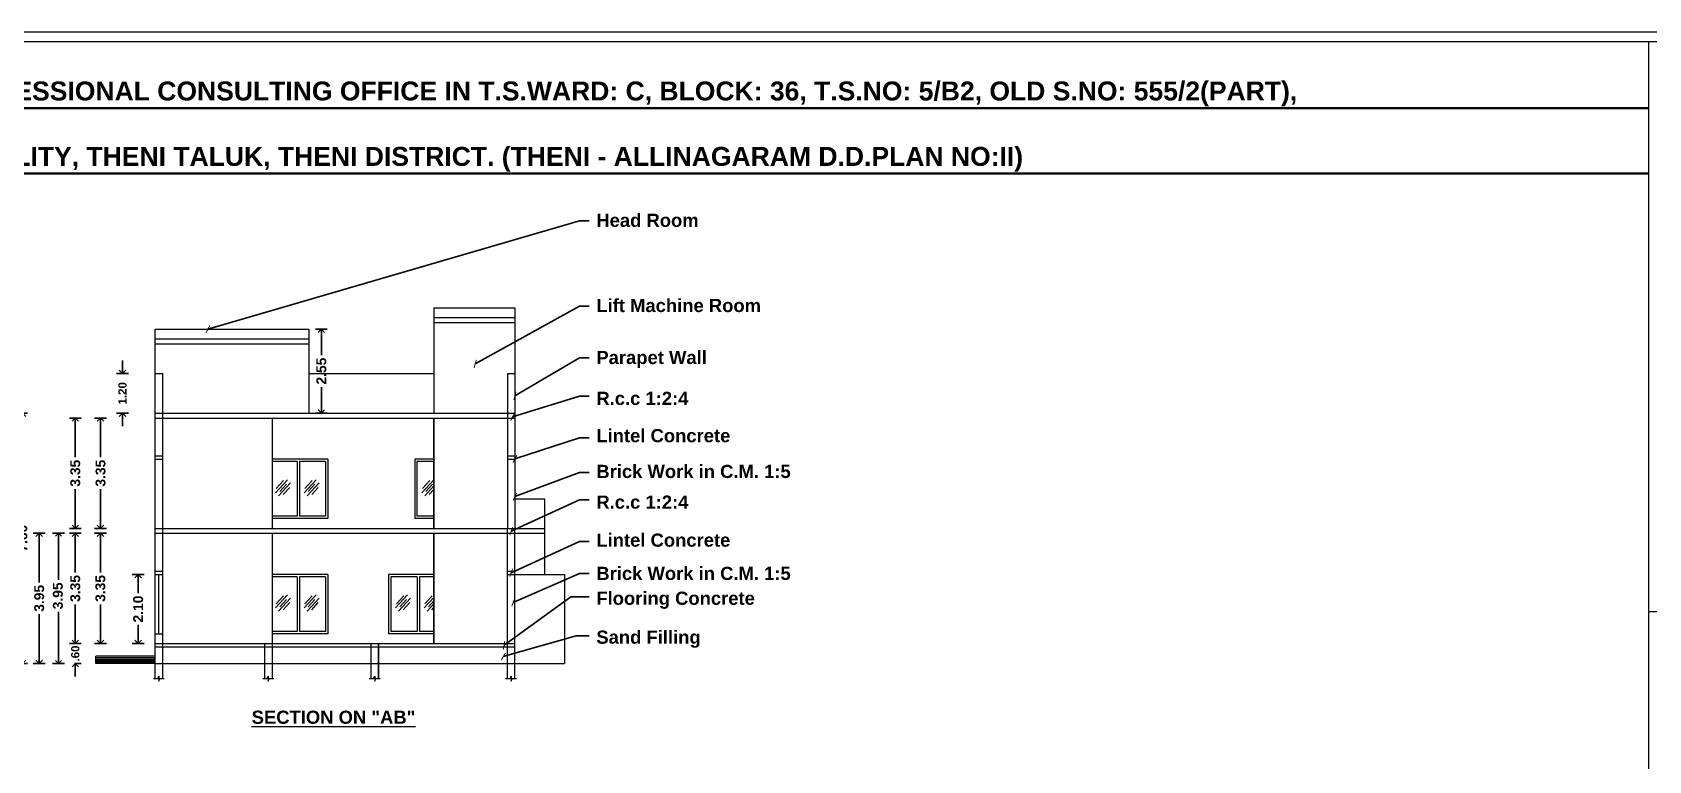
# Model space of a CAD drawing. Header units: metres. Extents: x -1558670 to -1556515, y 43632 to 45317.
# Drawn here: x -1558163.9 to -1558114.85, y 44097.1 to 44119.22 of the extents above; entities that cross this region are included whole.
import ezdxf

# ---------------------------------------------------------------- set-up
doc = ezdxf.new("R2010")
doc.units = ezdxf.units.M
doc.header["$LTSCALE"] = 750
doc.header["$MEASUREMENT"] = 0
doc.header["$PDMODE"] = 35
doc.header["$PDSIZE"] = 50
doc.layers.get('0').update_dxf_attribs({"lineweight": 5})
doc.layers.get('Defpoints').update_dxf_attribs({"lineweight": 0})
doc.layers.add('AR_WALL', color=7, linetype='Continuous', lineweight=40)
for name, color, linetype in [('BLK_1_FLR_0_REGULAR_ROOM', 7, 'Continuous'), ('BLK_1_FLR_0_WATER_CLOSET_HT', 1, 'Continuous'), ('BLK_1_FLR_1_REGULAR_ROOM', 7, 'Continuous'), ('BLK_1_HT_OF_BLDG', 5, 'Continuous'), ('BLK_1_OPEN_STAIR', 1, 'Continuous'), ('BLK_1_PARAPET_HT', 233, 'Continuous'), ('BLK_1_PLINTH_HEIGHT', 7, 'Continuous'), ('BLK_1_PORTICO_1', 7, 'Continuous'), ('BLK_1_SHADE_OVERHANG', 7, 'Continuous'), ('BLK_1_STAIR_HEADROOM', 55, 'Continuous')]:
    doc.layers.add(name, color=color, linetype=linetype)
doc.styles.add('Ar Bold', font='arialbd.ttf', dxfattribs={"height": 0.5})
doc.styles.get("Standard").update_dxf_attribs({"font": 'arial.ttf'})
doc.dimstyles.get("Standard").update_dxf_attribs({"dimtxt": 0.18, "dimasz": 0.18, "dimexe": 0.18, "dimexo": 0.0625, "dimgap": 0.09, "dimtad": 1, "dimtih": 1, "dimtoh": 1, "dimdec": 4, "dimzin": 0, "dimdsep": 46, "dimtxsty": 'Standard', "dimblk": 'ARCHTICK', "dimcen": 0.09, "dimadec": 0, "dimazin": 0, "dimtfac": 1, "dimtdec": 4, "dimtofl": 0, "dimtmove": 0, "dimatfit": 3, "dimldrblk": 'ARCHTICK', "dimfxl": 0, "dimtolj": 1, "dimtzin": 0, "dimarcsym": 0})
doc.dimstyles.new('~Side open', dxfattribs={"dimtxt": 0.5, "dimasz": 0.18, "dimexe": 0.18, "dimexo": 0.0625, "dimgap": 0.09, "dimtad": 1, "dimzin": 4, "dimdsep": 46, "dimtxsty": 'Ar Bold', "dimblk": 'OPEN90', "dimcen": 0.09, "dimse1": 1, "dimse2": 1, "dimclrd": 252, "dimclrt": 256, "dimadec": 0, "dimazin": 0, "dimtfac": 1, "dimtix": 1, "dimtofl": 0, "dimtmove": 2, "dimatfit": 0, "dimfxl": 0, "dimtzin": 0, "dimarcsym": 0})

# ---------------------------------------------------------------- blocks, each defined once
blk = doc.blocks.new('_ArchTick')
at = {"color": 0, "linetype": 'ByBlock', "const_width": 0.15}
blk.add_lwpolyline([(-0.5, -0.5), (0.5, 0.5)], dxfattribs=at)
blk = doc.blocks.new('_Open90')
at = {"layer": 'AR_WALL', "color": 0, "lineweight": -2}
for p, q in [((0, 0), (-1, 0)), ((-0.5, 0.5), (0, 0)), ((0, 0), (-0.5, -0.5))]:
    blk.add_line(p, q, dxfattribs=at)
blk = doc.blocks.new('*D14')
at = {"layer": 'BLK_1_PLINTH_HEIGHT', "color": 7, "lineweight": -2}
for p, q in [((-1558162.598043633, 44100.85772767451), (-1558162.598043633, 44101.05772767451)), ((-1558162.598043633, 44099.85772767452), (-1558162.598043633, 44099.65772767452))]:
    blk.add_line(p, q, dxfattribs=at)
at = {"layer": 'BLK_1_PLINTH_HEIGHT', "color": 0, "lineweight": -2}
for p, q in [((-1558162.609077382, 44100.65772767452), (-1558162.418043634, 44100.65772767452)), ((-1558162.609077382, 44100.05772767452), (-1558162.418043634, 44100.05772767452))]:
    blk.add_line(p, q, dxfattribs=at)
at = {"layer": 'Defpoints', "color": 0}
for p in [(-1558162.671577381, 44100.65772767452), (-1558162.598043633, 44100.65772767452), (-1558162.671577381, 44100.05772767452)]:
    blk.add_point(p, dxfattribs=at)
at = {"layer": 'BLK_1_PLINTH_HEIGHT', "color": 7, "lineweight": -2, "xscale": 0.2, "yscale": 0.2, "zscale": 0.2}
for p, rotation in [((-1558162.598043633, 44100.65772767452), 270), ((-1558162.598043633, 44100.05772767452), 90)]:
    blk.add_blockref('_Open90', p, dxfattribs=dict(at, rotation=rotation))
at = {"layer": 'BLK_1_PLINTH_HEIGHT', "insert": (-1558162.598043633, 44100.35772767426), "char_height": 0.5, "width": 0.4432128240109141, "attachment_point": 5, "rotation": 90, "style": 'Ar Bold'}
blk.add_mtext('{\\H0.5x;\\C7;.60}', dxfattribs=at)
blk = doc.blocks.new('*D15')
at = {"layer": 'BLK_1_HT_OF_BLDG', "color": 0, "lineweight": -2}
for p, q in [((-1558164.054043922, 44107.65772767451), (-1558164.384043922, 44107.65772767451)), ((-1558164.054043922, 44100.05772767451), (-1558164.384043922, 44100.05772767451))]:
    blk.add_line(p, q, dxfattribs=at)
at = {"layer": 'BLK_1_HT_OF_BLDG', "color": 5, "lineweight": -2}
for p, q in [((-1558164.204043922, 44107.45772767452), (-1558164.204043922, 44104.3363361329)), ((-1558164.204043922, 44100.25772767451), (-1558164.204043922, 44103.37911921613))]:
    blk.add_line(p, q, dxfattribs=at)
at = {"layer": 'Defpoints', "color": 0}
for p in [(-1558164.204043922, 44107.65772767451), (-1558160.175177561, 44107.65772767451), (-1558160.175177561, 44100.05772767451)]:
    blk.add_point(p, dxfattribs=at)
at = {"layer": 'BLK_1_HT_OF_BLDG', "color": 5, "lineweight": -2, "xscale": 0.2, "yscale": 0.2, "zscale": 0.2}
for p, rotation in [((-1558164.204043922, 44107.65772767451), 90), ((-1558164.204043922, 44100.05772767451), 270)]:
    blk.add_blockref('_Open90', p, dxfattribs=dict(at, rotation=rotation))
at = {"layer": 'BLK_1_HT_OF_BLDG', "insert": (-1558164.204043922, 44103.85772767426), "char_height": 0.5, "attachment_point": 5, "rotation": 90, "style": 'Ar Bold'}
blk.add_mtext('{\\H0.6x;7.60}', dxfattribs=at)
blk = doc.blocks.new('*D29')
at = {"layer": 'BLK_1_OPEN_STAIR', "color": 0, "lineweight": -2}
for p, q in [((-1558162.926481777, 44104.00772767452), (-1558163.286481777, 44104.00772767452)), ((-1558162.926481777, 44100.05772767452), (-1558163.286481777, 44100.05772767452))]:
    blk.add_line(p, q, dxfattribs=at)
at = {"layer": 'BLK_1_OPEN_STAIR', "color": 7, "lineweight": -2}
for p, q in [((-1558163.106481777, 44103.82772767452), (-1558163.106481777, 44102.59134977547)), ((-1558163.106481777, 44100.23772767452), (-1558163.106481777, 44101.62410557357))]:
    blk.add_line(p, q, dxfattribs=at)
at = {"layer": 'Defpoints', "color": 0}
for p in [(-1558163.106481777, 44104.00772767452), (-1558159.945177561, 44104.00772767452), (-1558159.945177561, 44100.05772767452)]:
    blk.add_point(p, dxfattribs=at)
at = {"layer": 'BLK_1_OPEN_STAIR', "color": 7, "lineweight": -2, "xscale": 0.18, "yscale": 0.18, "zscale": 0.18}
for p, rotation in [((-1558163.106481777, 44104.00772767452), 90), ((-1558163.106481777, 44100.05772767452), 270)]:
    blk.add_blockref('_Open90', p, dxfattribs=dict(at, rotation=rotation))
at = {"layer": 'BLK_1_OPEN_STAIR', "insert": (-1558163.12595353, 44102.10772767427), "char_height": 0.5, "attachment_point": 5, "rotation": 90, "style": 'Ar Bold'}
blk.add_mtext('{\\H0.6x;\\C7;3.95}', dxfattribs=at)
blk = doc.blocks.new('*D140')
at = {"layer": 'BLK_1_PORTICO_1', "color": 0, "lineweight": -2}
for p, q in [((-1558163.513203117, 44104.00772767452), (-1558163.873203117, 44104.00772767452)), ((-1558163.513203117, 44100.05772767452), (-1558163.873203117, 44100.05772767452))]:
    blk.add_line(p, q, dxfattribs=at)
at = {"layer": 'BLK_1_PORTICO_1', "color": 3, "lineweight": -2}
for p, q in [((-1558163.693203117, 44103.80772767453), (-1558163.693203117, 44102.51634977547)), ((-1558163.693203117, 44100.25772767452), (-1558163.693203117, 44101.54910557356))]:
    blk.add_line(p, q, dxfattribs=at)
at = {"layer": 'Defpoints', "color": 0}
for p in [(-1558158.618039703, 44104.00772767452), (-1558163.693203117, 44100.05772767452), (-1558158.618039703, 44100.05772767452)]:
    blk.add_point(p, dxfattribs=at)
at = {"layer": 'BLK_1_PORTICO_1', "color": 3, "lineweight": -2, "xscale": 0.2, "yscale": 0.2, "zscale": 0.2}
for p, rotation in [((-1558163.693203117, 44104.00772767452), 90), ((-1558163.693203117, 44100.05772767452), 270)]:
    blk.add_blockref('_Open90', p, dxfattribs=dict(at, rotation=rotation))
at = {"layer": 'BLK_1_PORTICO_1', "insert": (-1558163.693203117, 44102.03272767427), "char_height": 0.5, "attachment_point": 5, "rotation": 90, "style": 'Ar Bold'}
blk.add_mtext('{\\H0.6x;\\C3;3.95}', dxfattribs=at)
blk = doc.blocks.new('*D141')
at = {"layer": 'BLK_1_FLR_0_REGULAR_ROOM', "color": 0, "lineweight": -2}
for p, q in [((-1558162.418043633, 44104.00772767452), (-1558162.778043633, 44104.00772767452)), ((-1558162.418043633, 44100.65772767452), (-1558162.778043633, 44100.65772767452))]:
    blk.add_line(p, q, dxfattribs=at)
at = {"layer": 'BLK_1_FLR_0_REGULAR_ROOM', "color": 2, "lineweight": -2}
for p, q in [((-1558162.598043633, 44103.80772767452), (-1558162.598043633, 44102.81634977547)), ((-1558162.598043633, 44100.85772767451), (-1558162.598043633, 44101.84910557356))]:
    blk.add_line(p, q, dxfattribs=at)
at = {"layer": 'Defpoints', "color": 0}
for p in [(-1558156.625177561, 44104.00772767452), (-1558162.598043633, 44100.65772767452), (-1558156.625177561, 44100.65772767452)]:
    blk.add_point(p, dxfattribs=at)
at = {"layer": 'BLK_1_FLR_0_REGULAR_ROOM', "color": 2, "lineweight": -2, "xscale": 0.2, "yscale": 0.2, "zscale": 0.2}
for p, rotation in [((-1558162.598043633, 44104.00772767452), 90), ((-1558162.598043633, 44100.65772767452), 270)]:
    blk.add_blockref('_Open90', p, dxfattribs=dict(at, rotation=rotation))
at = {"layer": 'BLK_1_FLR_0_REGULAR_ROOM', "insert": (-1558162.598043633, 44102.33272767426), "char_height": 0.5, "attachment_point": 5, "rotation": 90, "style": 'Ar Bold'}
blk.add_mtext('{\\H0.6x;\\C2;3.35}', dxfattribs=at)
blk = doc.blocks.new('*D142')
at = {"layer": 'BLK_1_SHADE_OVERHANG', "color": 0, "lineweight": -2}
for p, q in [((-1558160.509535212, 44102.75772767452), (-1558160.869535212, 44102.75772767452)), ((-1558160.509535212, 44100.65772767452), (-1558160.869535212, 44100.65772767452))]:
    blk.add_line(p, q, dxfattribs=at)
at = {"layer": 'BLK_1_SHADE_OVERHANG', "color": 3, "lineweight": -2}
for p, q in [((-1558160.689535212, 44102.55772767452), (-1558160.689535212, 44102.1900196254)), ((-1558160.689535212, 44100.85772767451), (-1558160.689535212, 44101.22543572363))]:
    blk.add_line(p, q, dxfattribs=at)
at = {"layer": 'Defpoints', "color": 0}
for p in [(-1558160.689535212, 44102.75772767452), (-1558160.175177561, 44102.75772767452), (-1558160.175177561, 44100.65772767452)]:
    blk.add_point(p, dxfattribs=at)
at = {"layer": 'BLK_1_SHADE_OVERHANG', "color": 3, "lineweight": -2, "xscale": 0.2, "yscale": 0.2, "zscale": 0.2}
for p, rotation in [((-1558160.689535212, 44102.75772767452), 90), ((-1558160.689535212, 44100.65772767452), 270)]:
    blk.add_blockref('_Open90', p, dxfattribs=dict(at, rotation=rotation))
at = {"layer": 'BLK_1_SHADE_OVERHANG', "insert": (-1558160.689535212, 44101.70772767426), "char_height": 0.5, "attachment_point": 5, "rotation": 90, "style": 'Ar Bold'}
blk.add_mtext('{\\H0.6x;\\C3;2.10}', dxfattribs=at)
blk = doc.blocks.new('*D143')
at = {"layer": 'BLK_1_FLR_0_WATER_CLOSET_HT', "color": 0, "lineweight": -2}
for p, q in [((-1558161.656308225, 44104.00772767452), (-1558162.016308225, 44104.00772767452)), ((-1558161.656308225, 44100.65772767452), (-1558162.016308225, 44100.65772767452))]:
    blk.add_line(p, q, dxfattribs=at)
at = {"layer": 'BLK_1_FLR_0_WATER_CLOSET_HT', "color": 2, "lineweight": -2}
for p, q in [((-1558161.836308226, 44103.80772767452), (-1558161.836308226, 44102.81634977547)), ((-1558161.836308226, 44100.85772767451), (-1558161.836308226, 44101.84910557356))]:
    blk.add_line(p, q, dxfattribs=at)
at = {"layer": 'Defpoints', "color": 0}
for p in [(-1558155.863442153, 44104.00772767452), (-1558161.836308226, 44100.65772767452), (-1558155.863442153, 44100.65772767452)]:
    blk.add_point(p, dxfattribs=at)
at = {"layer": 'BLK_1_FLR_0_WATER_CLOSET_HT', "color": 2, "lineweight": -2, "xscale": 0.2, "yscale": 0.2, "zscale": 0.2}
for p, rotation in [((-1558161.836308226, 44104.00772767452), 90), ((-1558161.836308226, 44100.65772767452), 270)]:
    blk.add_blockref('_Open90', p, dxfattribs=dict(at, rotation=rotation))
at = {"layer": 'BLK_1_FLR_0_WATER_CLOSET_HT', "color": 2, "insert": (-1558161.836308226, 44102.33272767426), "char_height": 0.5, "attachment_point": 5, "rotation": 90, "style": 'Ar Bold'}
blk.add_mtext('{\\H0.6x;\\C2;3.35}', dxfattribs=at)
blk = doc.blocks.new('*D144')
at = {"layer": 'BLK_1_PARAPET_HT', "color": 233, "lineweight": -2}
for p, q in [((-1558161.167239774, 44109.0577276745), (-1558161.167239774, 44109.2577276745)), ((-1558161.167239774, 44107.45772767452), (-1558161.167239774, 44107.25772767452))]:
    blk.add_line(p, q, dxfattribs=at)
at = {"layer": 'BLK_1_PARAPET_HT', "color": 0, "lineweight": -2}
for p, q in [((-1558160.987239773, 44108.85772767451), (-1558161.347239773, 44108.85772767451)), ((-1558160.987239773, 44107.65772767451), (-1558161.347239773, 44107.65772767451))]:
    blk.add_line(p, q, dxfattribs=at)
at = {"layer": 'Defpoints', "color": 0}
for p in [(-1558161.167239774, 44108.85772767451), (-1558160.175177561, 44108.85772767451), (-1558160.175177561, 44107.65772767451)]:
    blk.add_point(p, dxfattribs=at)
at = {"layer": 'BLK_1_PARAPET_HT', "color": 233, "lineweight": -2, "xscale": 0.2, "yscale": 0.2, "zscale": 0.2}
for p, rotation in [((-1558161.167239774, 44108.85772767451), 270), ((-1558161.167239774, 44107.65772767451), 90)]:
    blk.add_blockref('_Open90', p, dxfattribs=dict(at, rotation=rotation))
at = {"layer": 'BLK_1_PARAPET_HT', "insert": (-1558161.167239774, 44108.25772767426), "char_height": 0.5, "attachment_point": 5, "rotation": 90, "style": 'Ar Bold'}
blk.add_mtext('{\\H0.5x;1.20}', dxfattribs=at)
blk = doc.blocks.new('*D145')
at = {"layer": 'BLK_1_FLR_1_REGULAR_ROOM', "color": 0, "lineweight": -2}
for p, q in [((-1558162.418043633, 44107.50772767451), (-1558162.778043633, 44107.50772767451)), ((-1558162.418043633, 44104.15772767451), (-1558162.778043633, 44104.15772767451))]:
    blk.add_line(p, q, dxfattribs=at)
at = {"layer": 'BLK_1_FLR_1_REGULAR_ROOM', "color": 2, "lineweight": -2}
for p, q in [((-1558162.598043633, 44107.30772767451), (-1558162.598043633, 44106.31634977546)), ((-1558162.598043633, 44104.35772767451), (-1558162.598043633, 44105.34910557356))]:
    blk.add_line(p, q, dxfattribs=at)
at = {"layer": 'Defpoints', "color": 0}
for p in [(-1558162.598043633, 44107.50772767451), (-1558159.945177561, 44107.50772767451), (-1558159.945177561, 44104.15772767451)]:
    blk.add_point(p, dxfattribs=at)
at = {"layer": 'BLK_1_FLR_1_REGULAR_ROOM', "color": 2, "lineweight": -2, "xscale": 0.2, "yscale": 0.2, "zscale": 0.2}
for p, rotation in [((-1558162.598043633, 44107.50772767451), 90), ((-1558162.598043633, 44104.15772767451), 270)]:
    blk.add_blockref('_Open90', p, dxfattribs=dict(at, rotation=rotation))
at = {"layer": 'BLK_1_FLR_1_REGULAR_ROOM', "insert": (-1558162.598043633, 44105.83272767425), "char_height": 0.5, "attachment_point": 5, "rotation": 90, "style": 'Ar Bold'}
blk.add_mtext('{\\H0.6x;\\C2;3.35}', dxfattribs=at)
blk = doc.blocks.new('*D146')
at = {"layer": 'BLK_1_STAIR_HEADROOM', "color": 0, "lineweight": -2}
for p, q in [((-1558155.310270547, 44110.20772767452), (-1558154.950270546, 44110.20772767452)), ((-1558155.310270547, 44107.65772767451), (-1558154.950270546, 44107.65772767451))]:
    blk.add_line(p, q, dxfattribs=at)
at = {"layer": 'BLK_1_STAIR_HEADROOM', "color": 1, "lineweight": -2}
for p, q in [((-1558155.130270546, 44110.00772767452), (-1558155.130270546, 44109.41901007562)), ((-1558155.130270546, 44107.85772767451), (-1558155.130270546, 44108.44644527342))]:
    blk.add_line(p, q, dxfattribs=at)
at = {"layer": 'Defpoints', "color": 0}
for p in [(-1558155.515177561, 44110.20772767452), (-1558155.130270546, 44110.20772767452), (-1558155.515177561, 44107.65772767451)]:
    blk.add_point(p, dxfattribs=at)
at = {"layer": 'BLK_1_STAIR_HEADROOM', "color": 1, "lineweight": -2, "xscale": 0.2, "yscale": 0.2, "zscale": 0.2}
for p, rotation in [((-1558155.130270546, 44110.20772767452), 90), ((-1558155.130270546, 44107.65772767451), 270)]:
    blk.add_blockref('_Open90', p, dxfattribs=dict(at, rotation=rotation))
at = {"layer": 'BLK_1_STAIR_HEADROOM', "color": 1, "insert": (-1558155.130270546, 44108.93272767426), "char_height": 0.5, "attachment_point": 5, "rotation": 90, "style": 'Ar Bold'}
blk.add_mtext('{\\H0.6x;\\C1;2.55}', dxfattribs=at)
blk = doc.blocks.new('*D167')
at = {"layer": 'BLK_1_FLR_0_WATER_CLOSET_HT', "color": 0, "lineweight": -2}
for p, q in [((-1558161.656308225, 44107.50772767451), (-1558162.016308225, 44107.50772767451)), ((-1558161.656308225, 44104.15772767451), (-1558162.016308225, 44104.15772767451))]:
    blk.add_line(p, q, dxfattribs=at)
at = {"layer": 'BLK_1_FLR_0_WATER_CLOSET_HT', "color": 2, "lineweight": -2}
for p, q in [((-1558161.836308226, 44107.30772767451), (-1558161.836308226, 44106.31634977546)), ((-1558161.836308226, 44104.35772767451), (-1558161.836308226, 44105.34910557356))]:
    blk.add_line(p, q, dxfattribs=at)
at = {"layer": 'Defpoints', "color": 0}
for p in [(-1558161.836308226, 44107.50772767451), (-1558159.945177561, 44107.50772767451), (-1558159.945177561, 44104.15772767451)]:
    blk.add_point(p, dxfattribs=at)
at = {"layer": 'BLK_1_FLR_0_WATER_CLOSET_HT', "color": 2, "lineweight": -2, "xscale": 0.2, "yscale": 0.2, "zscale": 0.2}
for p, rotation in [((-1558161.836308226, 44107.50772767451), 90), ((-1558161.836308226, 44104.15772767451), 270)]:
    blk.add_blockref('_Open90', p, dxfattribs=dict(at, rotation=rotation))
at = {"layer": 'BLK_1_FLR_0_WATER_CLOSET_HT', "color": 2, "insert": (-1558161.83097722, 44105.83272767425), "char_height": 0.5, "attachment_point": 5, "rotation": 90, "style": 'Ar Bold'}
blk.add_mtext('{\\H0.6x;3.35}', dxfattribs=at)

msp = doc.modelspace()

# ---------------------------------------------------------------- linework, layer by layer
at = {"color": 5}
for p, q in [((-1558114.84609171, 44055.47454257013), (-1558114.84609171, 44118.92634268769)), ((-1558114.84609171, 44101.62912484028), (-1558089.624608111, 44101.62912484028))]:
    msp.add_line(p, q, dxfattribs=at)
at = {"color": 6}
for p, q in [((-1558188.166637593, 44116.94022027862), (-1558114.84609171, 44116.94022027862)), ((-1558188.166637593, 44116.90589097716), (-1558114.84609171, 44116.90589097716)), ((-1558188.166637593, 44114.95409786956), (-1558114.84609171, 44114.95409786956)), ((-1558188.166637593, 44114.9197685681), (-1558114.84609171, 44114.9197685681))]:
    msp.add_line(p, q, dxfattribs=at)
for p, q in [((-1558151.714593571, 44110.85772767451), (-1558149.254593571, 44110.85772767451)), ((-1558151.714593571, 44110.85772767451), (-1558151.714593571, 44107.65772767451)), ((-1558151.714593571, 44110.55772767451), (-1558149.254593571, 44110.55772767451)), ((-1558149.254593571, 44110.85772767451), (-1558149.254593571, 44104.15772767451)), ((-1558160.175177561, 44099.59772767452), (-1558160.175177561, 44110.20772767452)), ((-1558160.175177561, 44110.20772767452), (-1558155.515177561, 44110.20772767452)), ((-1558155.515177561, 44110.20772767452), (-1558155.515177561, 44107.65772767451)), ((-1558151.714593571, 44110.40772767451), (-1558149.254593571, 44110.40772767451)), ((-1558160.175177561, 44109.90772767451), (-1558155.515177561, 44109.90772767451)), ((-1558160.175177561, 44109.75772767452), (-1558155.515177561, 44109.75772767452)), ((-1558160.175177561, 44108.85772767451), (-1558159.945177561, 44108.85772767451)), ((-1558159.945177561, 44099.59772767452), (-1558159.945177561, 44108.85772767451)), ((-1558155.515177561, 44108.85772767451), (-1558151.714593571, 44108.85772767451)), ((-1558149.484593571, 44108.85772767451), (-1558149.254593571, 44108.85772767451)), ((-1558149.484593571, 44108.85772767451), (-1558149.484593571, 44104.15772767451)), ((-1558160.175177561, 44107.65772767451), (-1558149.254593571, 44107.65772767452)), ((-1558160.175177561, 44107.50772767451), (-1558149.254593571, 44107.50772767451)), ((-1558156.625177561, 44107.50772767451), (-1558156.625177561, 44104.15772767451)), ((-1558151.714593571, 44107.50772767451), (-1558151.714593571, 44104.15772767451)), ((-1558151.714593571, 44104.15772767451), (-1558151.714593571, 44107.50772767451)), ((-1558160.175177561, 44106.35772767451), (-1558159.945177561, 44106.35772767451)), ((-1558160.175177561, 44106.25772767452), (-1558159.945177561, 44106.25772767452)), ((-1558154.933383798, 44106.25772767452), (-1558156.625177561, 44106.25772767451)), ((-1558155.868383798, 44106.18772767452), (-1558156.625177561, 44106.18772767453)), ((-1558155.868383798, 44106.18772767452), (-1558155.868383798, 44104.52772767452)), ((-1558155.003383798, 44106.18772767452), (-1558155.798383798, 44106.18772767452)), ((-1558155.798383798, 44106.18772767452), (-1558155.798383798, 44104.52772767452)), ((-1558155.003383798, 44106.18772767452), (-1558155.003383798, 44104.52772767452)), ((-1558154.933383798, 44106.25772767452), (-1558154.933383798, 44104.45772767451)), ((-1558151.714593571, 44106.25772767452), (-1558152.298383798, 44106.25772767452)), ((-1558152.298383798, 44106.25772767452), (-1558152.298383798, 44104.45772767451)), ((-1558151.714593571, 44106.18772767453), (-1558152.228383798, 44106.18772767452)), ((-1558152.228383798, 44106.18772767452), (-1558152.228383798, 44104.52772767452)), ((-1558149.484593571, 44106.35772767451), (-1558149.254593571, 44106.35772767451)), ((-1558149.484593571, 44106.25772767452), (-1558149.254593571, 44106.25772767452)), ((-1558149.254593571, 44105.05772767452), (-1558148.354593571, 44105.05772767452)), ((-1558148.354593571, 44105.05772767452), (-1558148.354593571, 44104.15772767451)), ((-1558148.354593571, 44105.05772767451), (-1558148.354593571, 44102.75772767452)), ((-1558155.868383798, 44104.52772767452), (-1558156.625177561, 44104.52772767452)), ((-1558154.933383798, 44104.45772767451), (-1558156.625177561, 44104.45772767451)), ((-1558154.933383798, 44104.45772767451), (-1558156.625177561, 44104.45772767451)), ((-1558155.003383798, 44104.52772767452), (-1558155.798383798, 44104.52772767452)), ((-1558151.714593571, 44104.45772767451), (-1558152.298383798, 44104.45772767451)), ((-1558151.714593571, 44104.52772767452), (-1558152.228383798, 44104.52772767452)), ((-1558160.175177561, 44104.15772767451), (-1558148.354593571, 44104.15772767451)), ((-1558160.175177561, 44104.00772767452), (-1558148.354593571, 44104.00772767452)), ((-1558156.625177561, 44104.00772767452), (-1558156.625177561, 44100.65772767452)), ((-1558151.714593571, 44100.65772767452), (-1558151.714593571, 44104.00772767452)), ((-1558151.714593571, 44104.00772767452), (-1558151.714593571, 44100.65772767452)), ((-1558149.484593571, 44099.59772767452), (-1558149.484593571, 44104.15772767451)), ((-1558149.254593571, 44099.59772767452), (-1558149.254593571, 44104.15772767451)), ((-1558160.175177561, 44102.85772767451), (-1558159.945177561, 44102.85772767451)), ((-1558160.175177561, 44102.75772767452), (-1558159.945177561, 44102.75772767452)), ((-1558160.060177561, 44100.95772767451), (-1558160.060177561, 44102.75772767452)), ((-1558154.933383798, 44102.75772767452), (-1558156.625177561, 44102.75772767452)), ((-1558155.868383798, 44102.68772767452), (-1558156.625177561, 44102.68772767452)), ((-1558155.868383798, 44102.68772767452), (-1558155.868383798, 44101.02772767452)), ((-1558155.003383798, 44102.68772767452), (-1558155.798383798, 44102.68772767452)), ((-1558155.798383798, 44102.68772767452), (-1558155.798383798, 44101.02772767452)), ((-1558155.003383798, 44102.68772767452), (-1558155.003383798, 44101.02772767452)), ((-1558154.933383798, 44102.75772767452), (-1558154.933383798, 44100.95772767451)), ((-1558151.714593571, 44102.75772767452), (-1558153.089885566, 44102.75772767452)), ((-1558153.089885566, 44102.75772767452), (-1558153.089885566, 44100.95772767451)), ((-1558152.224885566, 44102.68772767452), (-1558153.019885566, 44102.68772767452)), ((-1558153.019885566, 44102.68772767452), (-1558153.019885566, 44101.02772767452)), ((-1558152.224885566, 44102.68772767452), (-1558152.224885566, 44101.02772767452)), ((-1558151.714593571, 44102.68772767452), (-1558152.154885566, 44102.68772767452)), ((-1558152.154885566, 44102.68772767452), (-1558152.154885566, 44101.02772767452)), ((-1558149.484593571, 44102.85772767451), (-1558149.254593571, 44102.85772767451)), ((-1558149.484593571, 44102.75772767452), (-1558149.254593571, 44102.75772767452)), ((-1558149.254593571, 44102.75772767452), (-1558147.754593022, 44102.75772767452)), ((-1558147.754593022, 44102.75772767452), (-1558147.754593022, 44100.05772767451)), ((-1558160.175177561, 44100.95772767451), (-1558159.945177561, 44100.95772767451)), ((-1558155.868383798, 44101.02772767452), (-1558156.625177561, 44101.02772767452)), ((-1558154.933383798, 44100.95772767451), (-1558156.625177561, 44100.95772767451)), ((-1558155.003383798, 44101.02772767452), (-1558155.798383798, 44101.02772767452)), ((-1558151.714593571, 44100.95772767451), (-1558153.089885566, 44100.95772767451)), ((-1558152.224885566, 44101.02772767452), (-1558153.019885566, 44101.02772767452)), ((-1558151.714593571, 44101.02772767452), (-1558152.154885566, 44101.02772767452)), ((-1558161.975177561, 44100.05772767451), (-1558161.975177561, 44100.27772767452)), ((-1558160.175177561, 44100.27772767452), (-1558161.975177561, 44100.27772767452)), ((-1558160.175177561, 44100.65772767452), (-1558149.254593571, 44100.65772767452)), ((-1558160.175177561, 44100.55772767451), (-1558149.254593571, 44100.55772767451)), ((-1558156.855177561, 44100.65772767452), (-1558156.855177561, 44099.59772767452)), ((-1558156.625177561, 44100.65772767452), (-1558156.625177561, 44099.59772767452)), ((-1558153.625177561, 44100.65772767452), (-1558153.625177561, 44099.59772767452)), ((-1558153.395177561, 44099.59772767452), (-1558153.395177561, 44100.65772767452)), ((-1558153.395177561, 44100.65772767452), (-1558153.395177561, 44099.59772767452)), ((-1558160.175177561, 44100.22772767452), (-1558161.975177561, 44100.22772767452)), ((-1558160.175177561, 44100.17772767452), (-1558161.975177561, 44100.17772767452)), ((-1558160.175177561, 44100.14772767452), (-1558161.975177561, 44100.14772767452)), ((-1558160.175177561, 44100.11772767452), (-1558161.975177561, 44100.11772767452)), ((-1558160.175177561, 44100.08772767452), (-1558161.975177561, 44100.08772767452)), ((-1558160.175177561, 44100.05772767451), (-1558161.975177561, 44100.05772767451)), ((-1558160.175177561, 44100.05772767452), (-1558148.354593571, 44100.0577276745)), ((-1558148.354593571, 44100.05772767451), (-1558147.754593022, 44100.05772767451))]:
    msp.add_line(p, q)
at = {"color": 8}
for p, q in [((-1558156.519333187, 44105.24027427972), (-1558156.156171198, 44105.63577093297)), ((-1558155.654333187, 44105.24027427972), (-1558155.291171198, 44105.63577093297)), ((-1558152.084333187, 44105.24027427972), (-1558151.721171198, 44105.63577093297)), ((-1558156.497723703, 44105.36414427021), (-1558156.275062569, 44105.60663036598)), ((-1558156.428020905, 44105.14682942576), (-1558156.064858916, 44105.54232607903)), ((-1558156.391325086, 44105.27822929021), (-1558156.191733648, 44105.4955916463)), ((-1558156.289388991, 44105.18462719622), (-1558156.089797554, 44105.4019895523)), ((-1558155.632723702, 44105.36414427021), (-1558155.41006257, 44105.60663036598)), ((-1558155.563020905, 44105.14682942576), (-1558155.199858916, 44105.54232607903)), ((-1558155.526325086, 44105.27822929021), (-1558155.326733648, 44105.4955916463)), ((-1558155.424388991, 44105.18462719622), (-1558155.224797554, 44105.4019895523)), ((-1558152.062723702, 44105.36414427021), (-1558151.840062569, 44105.60663036598)), ((-1558151.993020905, 44105.14682942576), (-1558151.714593571, 44105.45004694922)), ((-1558151.956325086, 44105.27822929021), (-1558151.756733648, 44105.4955916463)), ((-1558151.854388991, 44105.18462719622), (-1558151.714593571, 44105.33686950854)), ((-1558156.519333187, 44101.74027427972), (-1558156.156171198, 44102.13577093297)), ((-1558156.497723703, 44101.86414427021), (-1558156.275062569, 44102.10663036598)), ((-1558156.428020905, 44101.64682942576), (-1558156.064858916, 44102.04232607903)), ((-1558156.391325086, 44101.77822929021), (-1558156.191733648, 44101.9955916463)), ((-1558156.289388991, 44101.68462719622), (-1558156.089797554, 44101.9019895523)), ((-1558155.654333187, 44101.74027427972), (-1558155.291171198, 44102.13577093297)), ((-1558155.632723702, 44101.86414427021), (-1558155.41006257, 44102.10663036598)), ((-1558155.563020905, 44101.64682942576), (-1558155.199858916, 44102.04232607903)), ((-1558155.526325086, 44101.77822929021), (-1558155.326733648, 44101.9955916463)), ((-1558155.424388991, 44101.68462719622), (-1558155.224797554, 44101.9019895523)), ((-1558152.875834955, 44101.74027427972), (-1558152.512672966, 44102.13577093297)), ((-1558152.85422547, 44101.86414427021), (-1558152.631564337, 44102.10663036598)), ((-1558152.784522673, 44101.64682942576), (-1558152.421360684, 44102.04232607903)), ((-1558152.747826854, 44101.77822929021), (-1558152.548235416, 44101.9955916463)), ((-1558152.645890759, 44101.68462719622), (-1558152.446299322, 44101.9019895523)), ((-1558152.010834955, 44101.74027427972), (-1558151.714593571, 44102.06289195304)), ((-1558151.98922547, 44101.86414427021), (-1558151.766564337, 44102.10663036598)), ((-1558151.919522673, 44101.64682942576), (-1558151.714593571, 44101.87000469345)), ((-1558151.882826854, 44101.77822929021), (-1558151.714593571, 44101.96144147203)), ((-1558151.780890759, 44101.68462719622), (-1558151.714593571, 44101.75682725267))]:
    msp.add_line(p, q, dxfattribs=at)
msp.add_lwpolyline([(-1558089.330962562, 44119.2199882367), (-1558188.460283142, 44119.2199882367), (-1558188.460283142, 44055.18089702111), (-1558089.330962562, 44055.18089702111)], close=True)
at = {"color": 5}
msp.add_lwpolyline([(-1558188.166637593, 44055.47454257013), (-1558089.624608111, 44055.47454257013), (-1558089.624608111, 44118.92634268769), (-1558188.166637593, 44118.92634268769)], close=True, dxfattribs=at)
for points in [[(-1558160.229358015, 44099.59772767452), (-1558160.093224447, 44099.59772767452), (-1558160.061447773, 44099.66868127113), (-1558160.061447773, 44099.52206374033), (-1558160.031288631, 44099.59772767452), (-1558159.896772595, 44099.59772767452)], [(-1558156.909358015, 44099.59772767452), (-1558156.773224447, 44099.59772767452), (-1558156.741447773, 44099.66868127113), (-1558156.741447773, 44099.52206374033), (-1558156.711288631, 44099.59772767452), (-1558156.576772596, 44099.59772767452)], [(-1558153.679358015, 44099.59772767452), (-1558153.543224447, 44099.59772767452), (-1558153.511447773, 44099.66868127113), (-1558153.511447773, 44099.52206374033), (-1558153.481288631, 44099.59772767452), (-1558153.346772595, 44099.59772767452)], [(-1558149.538774024, 44099.59772767452), (-1558149.402640457, 44099.59772767452), (-1558149.370863783, 44099.66868127113), (-1558149.370863783, 44099.52206374033), (-1558149.340704641, 44099.59772767452), (-1558149.206188605, 44099.59772767452)]]:
    msp.add_lwpolyline(points)

# ---------------------------------------------------------------- texts
at = {"style": 'Ar Bold'}
for s, p in [('PLAN SHOWING THE PROPOSED CONSTRUCTION OF PROFESSIONAL CONSULTING OFFICE IN T.S.WARD: C, BLOCK: 36, T.S.NO: 5/B2, OLD S.NO: 555/2(PART), ', (-1558187.91416111, 44117.15022564813)), ('ALLINAGARAM VILLAGE, THENI - ALLINAGARAM MUNICIPALITY, THENI TALUK, THENI DISTRICT. (THENI - ALLINAGARAM D.D.PLAN NO:II)  ', (-1558187.91416111, 44115.16410323908))]:
    msp.add_text(s, height=0.5760000000000002, dxfattribs=at).set_placement(p)
at = {"color": 7, "char_height": 0.4, "style": 'Ar Bold'}
for s, insert, width, attachment_point in [('Head Room', (-1558146.784413225, 44113.71178502631), 6.804136939463327, 1), ('Lift Machine Room', (-1558146.784413225, 44111.12505645535), 6.804136939463327, 1), ('Parapet Wall', (-1558146.784413225, 44109.54704678764), 4.14152298095008, 1), ('R.c.c 1:2:4', (-1558146.784413225, 44108.30503177073), 4.14152298095008, 1), ('Lintel Concrete', (-1558146.784413225, 44107.17294906582), 4.14152298095008, 1), ('Brick Work in C.M. 1:5', (-1558146.784413225, 44106.08644235726), 7.639262025140973, 1), ('R.c.c 1:2:4', (-1558146.784413225, 44105.15503177073), 4.14152298095008, 1), ('Lintel Concrete', (-1558146.784413225, 44104.00068554864), 4.14152298095008, 1), ('Brick Work in C.M. 1:5', (-1558146.784413225, 44102.99010408609), 9.537020333546149, 1), ('Flooring Concrete', (-1558146.784413225, 44102.23533950814), 10.36371444571353, 1), ('Sand Filling', (-1558146.784413225, 44101.05444442932), 4.14152298095008, 1), ('{\\LSECTION ON "AB"}', (-1558154.761191237, 44098.62203430375), 5.345290298358674, 2)]:
    msp.add_mtext(s, dxfattribs=dict(at, insert=insert, width=width, attachment_point=attachment_point))

# ---------------------------------------------------------------- dimensions: what is measured, and where the dimension line sits
at = {"layer": 'BLK_1_FLR_0_REGULAR_ROOM', "color": 2}
dim = msp.add_aligned_dim(p1=(-1558156.625177561, 44104.00772767452), p2=(-1558156.625177561, 44100.65772767452), distance=-5.972866071853787, text='{\\H0.6x;\\C2;<>}', dimstyle='~Side open', override={"dimtxt": 1, "dimasz": 0.2, "dimtad": 0, "dimse1": 0, "dimse2": 0, "dimclrd": 2, "dimfxlon": 1}, dxfattribs=at)
dim.commit()
dim.dimension.update_dxf_attribs({"geometry": '*D141', "text_midpoint": (-1558162.598043633, 44102.33272767426)})
at = {"layer": 'BLK_1_FLR_0_WATER_CLOSET_HT', "color": 2}
dim = msp.add_linear_dim(base=(-1558161.836308226, 44107.50772767451), p1=(-1558159.945177561, 44104.15772767451), p2=(-1558159.945177561, 44107.50772767451), angle=90, text='{\\H0.6x;<>}', dimstyle='~Side open', override={"dimtxt": 1, "dimasz": 0.2, "dimtad": 0, "dimse1": 0, "dimse2": 0, "dimclrd": 2, "dimclrt": 2, "dimfxlon": 1}, dxfattribs=at)
dim.commit()
dim.dimension.update_dxf_attribs({"geometry": '*D167', "text_midpoint": (-1558161.83097722, 44105.83272767425), "dimtype": 160})
dim = msp.add_aligned_dim(p1=(-1558155.863442153, 44104.00772767452), p2=(-1558155.863442153, 44100.65772767452), distance=-5.97286607301794, text='{\\H0.6x;\\C2;<>}', dimstyle='~Side open', override={"dimtxt": 1, "dimasz": 0.2, "dimtad": 0, "dimse1": 0, "dimse2": 0, "dimclrd": 2, "dimclrt": 2, "dimfxlon": 1}, dxfattribs=at)
dim.commit()
dim.dimension.update_dxf_attribs({"geometry": '*D143', "text_midpoint": (-1558161.836308226, 44102.33272767426)})
at = {"layer": 'BLK_1_FLR_1_REGULAR_ROOM', "color": 2}
dim = msp.add_linear_dim(base=(-1558162.598043633, 44107.50772767451), p1=(-1558159.945177561, 44104.15772767451), p2=(-1558159.945177561, 44107.50772767451), angle=90, text='{\\H0.6x;\\C2;<>}', dimstyle='~Side open', override={"dimtxt": 1, "dimasz": 0.2, "dimtad": 0, "dimse1": 0, "dimse2": 0, "dimclrd": 2, "dimfxlon": 1}, dxfattribs=at)
dim.commit()
dim.dimension.update_dxf_attribs({"geometry": '*D145', "text_midpoint": (-1558162.598043633, 44105.83272767425)})
at = {"layer": 'BLK_1_HT_OF_BLDG', "color": 5}
dim = msp.add_linear_dim(base=(-1558164.204043922, 44107.65772767451), p1=(-1558160.175177561, 44100.05772767451), p2=(-1558160.175177561, 44107.65772767451), angle=90, text='{\\H0.6x;<>}', dimstyle='~Side open', override={"dimtxt": 1, "dimasz": 0.2, "dimtad": 0, "dimse1": 0, "dimse2": 0, "dimclrd": 5, "dimfxl": 0.15, "dimfxlon": 1}, dxfattribs=at)
dim.commit()
dim.dimension.update_dxf_attribs({"geometry": '*D15', "text_midpoint": (-1558164.204043922, 44103.85772767426)})
at = {"layer": 'BLK_1_OPEN_STAIR', "color": 7}
dim = msp.add_linear_dim(base=(-1558163.106481777, 44104.00772767452), p1=(-1558159.945177561, 44100.05772767452), p2=(-1558159.945177561, 44104.00772767452), angle=90, text='{\\H0.6x;\\C7;<>}', dimstyle='~Side open', override={"dimse1": 0, "dimse2": 0, "dimclrd": 7, "dimfxlon": 1}, dxfattribs=at)
dim.commit()
dim.dimension.update_dxf_attribs({"geometry": '*D29', "text_midpoint": (-1558163.12595353, 44102.10772767427), "dimtype": 161})
at = {"layer": 'BLK_1_PARAPET_HT', "color": 233}
dim = msp.add_linear_dim(base=(-1558161.167239774, 44108.85772767451), p1=(-1558160.175177561, 44107.65772767451), p2=(-1558160.175177561, 44108.85772767451), angle=90, text='{\\H0.5x;<>}', dimstyle='~Side open', override={"dimtxt": 1, "dimasz": 0.2, "dimtad": 0, "dimse1": 0, "dimse2": 0, "dimclrd": 233, "dimfxlon": 1}, dxfattribs=at)
dim.commit()
dim.dimension.update_dxf_attribs({"geometry": '*D144', "text_midpoint": (-1558161.167239774, 44108.25772767426), "dimtype": 161})
at = {"layer": 'BLK_1_PLINTH_HEIGHT', "color": 7}
dim = msp.add_linear_dim(base=(-1558162.598043633, 44100.65772767452), p1=(-1558162.671577381, 44100.05772767452), p2=(-1558162.671577381, 44100.65772767452), angle=90, text='{\\H0.5x;\\C7;<>}', dimstyle='~Side open', override={"dimtxt": 1, "dimasz": 0.2, "dimtad": 0, "dimse1": 0, "dimse2": 0, "dimclrd": 7, "dimfxlon": 1}, dxfattribs=at)
dim.commit()
dim.dimension.update_dxf_attribs({"geometry": '*D14', "text_midpoint": (-1558162.598043633, 44100.35772767426)})
at = {"layer": 'BLK_1_PORTICO_1', "color": 3}
dim = msp.add_linear_dim(base=(-1558163.693203117, 44100.05772767452), p1=(-1558158.618039703, 44104.00772767452), p2=(-1558158.618039703, 44100.05772767452), angle=90, text='{\\H0.6x;\\C3;<>}', dimstyle='~Side open', override={"dimtxt": 1, "dimasz": 0.2, "dimtad": 0, "dimse1": 0, "dimse2": 0, "dimclrd": 3, "dimfxlon": 1}, dxfattribs=at)
dim.commit()
dim.dimension.update_dxf_attribs({"geometry": '*D140', "text_midpoint": (-1558163.693203117, 44102.03272767427), "dimtype": 160})
at = {"layer": 'BLK_1_SHADE_OVERHANG', "color": 3}
dim = msp.add_aligned_dim(p1=(-1558160.175177561, 44100.65772767452), p2=(-1558160.175177561, 44102.75772767452), distance=0.5143576511181891, text='{\\H0.6x;\\C3;<>}', dimstyle='~Side open', override={"dimtxt": 1, "dimasz": 0.2, "dimtad": 0, "dimse1": 0, "dimse2": 0, "dimclrd": 3, "dimfxlon": 1}, dxfattribs=at)
dim.commit()
dim.dimension.update_dxf_attribs({"geometry": '*D142', "text_midpoint": (-1558160.689535212, 44101.70772767426)})
at = {"layer": 'BLK_1_STAIR_HEADROOM', "color": 1}
dim = msp.add_linear_dim(base=(-1558155.130270546, 44110.20772767452), p1=(-1558155.515177561, 44107.65772767451), p2=(-1558155.515177561, 44110.20772767452), angle=90, text='{\\H0.6x;\\C1;<>}', dimstyle='~Side open', override={"dimtxt": 1, "dimasz": 0.2, "dimtad": 0, "dimse1": 0, "dimse2": 0, "dimclrd": 1, "dimclrt": 1, "dimfxlon": 1}, dxfattribs=at)
dim.commit()
dim.dimension.update_dxf_attribs({"geometry": '*D146', "text_midpoint": (-1558155.130270546, 44108.93272767426)})

# ---------------------------------------------------------------- leaders
at = {"color": 8}
for points in [[(-1558158.572673105, 44110.20772767452), (-1558147.300263951, 44113.49518458814), (-1558147.003620033, 44113.49518458814)], [(-1558150.460056143, 44109.1512248308), (-1558147.300263951, 44110.90845601718), (-1558147.003620033, 44110.90845601718)], [(-1558149.254593571, 44108.18106361611), (-1558147.300263951, 44109.33044634947), (-1558147.003620033, 44109.33044634947)], [(-1558149.326458418, 44107.54144852536), (-1558147.300263951, 44108.17028115626), (-1558147.003620033, 44108.17028115626)], [(-1558149.254593571, 44106.26672146646), (-1558147.300263951, 44106.90230257285), (-1558147.003620033, 44106.90230257285)], [(-1558149.254593571, 44105.12093625547), (-1558147.300263951, 44105.85489181809), (-1558147.003620033, 44105.85489181809)], [(-1558149.366307963, 44104.07376215747), (-1558147.300263951, 44105.02028115626), (-1558147.003620033, 44105.02028115626)], [(-1558149.369593571, 44102.81173306988), (-1558147.300263951, 44103.75339466619), (-1558147.003620033, 44103.75339466619)], [(-1558149.307001214, 44101.9108502681), (-1558147.300263951, 44102.78861632799), (-1558147.003620033, 44102.78861632799)], [(-1558149.584320273, 44100.61305649394), (-1558147.556832214, 44102.07426544071), (-1558147.003620033, 44102.07426544071)], [(-1558149.608789998, 44100.26315137968), (-1558147.400025764, 44100.8933703619), (-1558147.003620033, 44100.8933703619)]]:
    msp.add_leader(points, dimstyle='Standard', dxfattribs=at)

doc.saveas('drawing.dxf')
